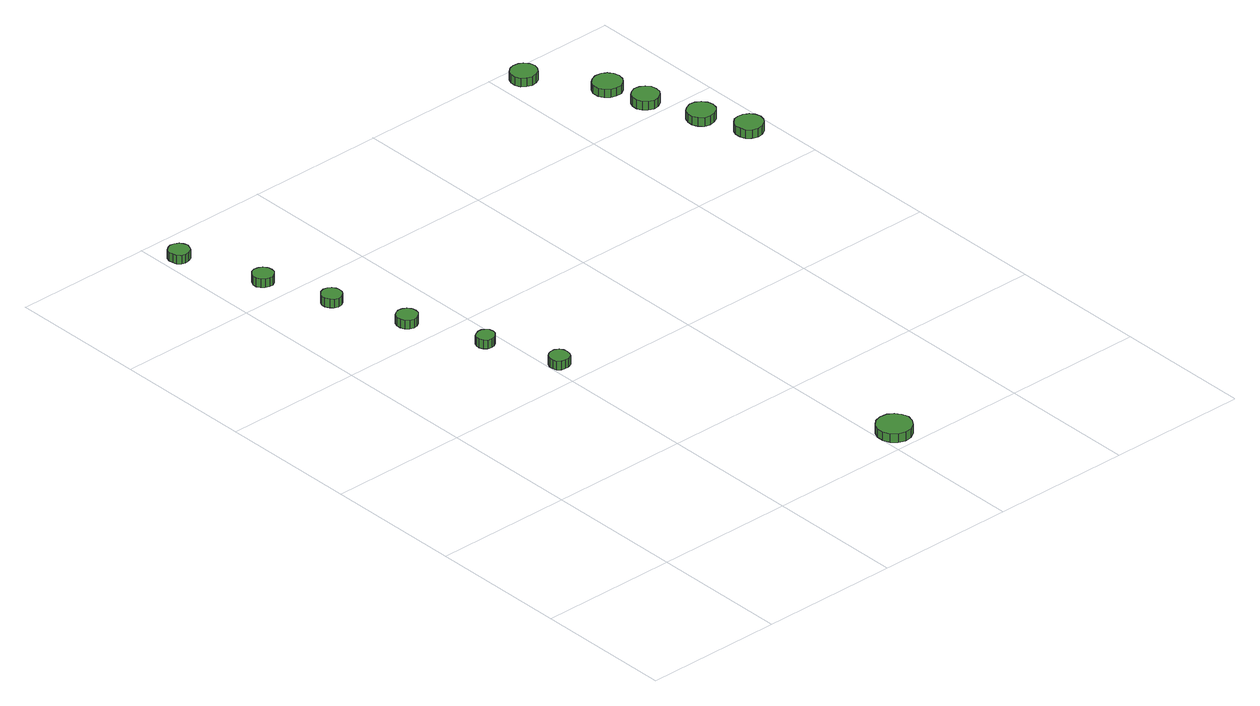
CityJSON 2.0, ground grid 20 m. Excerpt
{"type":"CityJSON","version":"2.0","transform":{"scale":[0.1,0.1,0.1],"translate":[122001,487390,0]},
"CityObjects":{
"tree1":{"type":"SolitaryVegetationObject","attributes":{"function":"something"},"geometry":[{"type":"MultiSurface","lod":"1","boundaries":[[[0,1,2,3,4,5,6,7,8,9,10,11,12,13,14]],[[15,16,17,18,19,20,21,22,23,24,25,26,27,28,29]],[[0,29,28,1]],[[1,28,27,2]],[[2,27,26,3]],[[3,26,25,4]],[[4,25,24,5]],[[5,24,23,6]],[[6,23,22,7]],[[7,22,21,8]],[[8,21,20,9]],[[9,20,19,10]],[[10,19,18,11]],[[11,18,17,12]],[[12,17,16,13]],[[13,16,15,14]],[[14,15,29,0]]]}]},
"tree2":{"type":"SolitaryVegetationObject","attributes":{"function":"something"},"geometry":[{"type":"MultiSurface","lod":"1","boundaries":[[[30,31,32,33,34,35,36,37,38,39,40,41,42,43,44]],[[45,46,47,48,49,50,51,52,53,54,55,56,57,58,59]],[[30,59,58,31]],[[31,58,57,32]],[[32,57,56,33]],[[33,56,55,34]],[[34,55,54,35]],[[35,54,53,36]],[[36,53,52,37]],[[37,52,51,38]],[[38,51,50,39]],[[39,50,49,40]],[[40,49,48,41]],[[41,48,47,42]],[[42,47,46,43]],[[43,46,45,44]],[[44,45,59,30]]]}]},
"tree3":{"type":"SolitaryVegetationObject","attributes":{"function":"something"},"geometry":[{"type":"MultiSurface","lod":"1","boundaries":[[[60,61,62,63,64,65,66,67,68,69,70,71,72,73,74]],[[75,76,77,78,79,80,81,82,83,84,85,86,87,88,89]],[[60,89,88,61]],[[61,88,87,62]],[[62,87,86,63]],[[63,86,85,64]],[[64,85,84,65]],[[65,84,83,66]],[[66,83,82,67]],[[67,82,81,68]],[[68,81,80,69]],[[69,80,79,70]],[[70,79,78,71]],[[71,78,77,72]],[[72,77,76,73]],[[73,76,75,74]],[[74,75,89,60]]]}]},
"tree4":{"type":"SolitaryVegetationObject","attributes":{"function":"something"},"geometry":[{"type":"MultiSurface","lod":"1","boundaries":[[[90,91,92,93,94,95,96,97,98,99,100,101,102,103,104]],[[105,106,107,108,109,110,111,112,113,114,115,116,117,118,119]],[[90,119,118,91]],[[91,118,117,92]],[[92,117,116,93]],[[93,116,115,94]],[[94,115,114,95]],[[95,114,113,96]],[[96,113,112,97]],[[97,112,111,98]],[[98,111,110,99]],[[99,110,109,100]],[[100,109,108,101]],[[101,108,107,102]],[[102,107,106,103]],[[103,106,105,104]],[[104,105,119,90]]]}]},
"tree5":{"type":"SolitaryVegetationObject","attributes":{"function":"something"},"geometry":[{"type":"MultiSurface","lod":"1","boundaries":[[[120,121,122,123,124,125,126,127,128,129,130,131,132,133,134]],[[135,136,137,138,139,140,141,142,143,144,145,146,147,148,149]],[[120,149,148,121]],[[121,148,147,122]],[[122,147,146,123]],[[123,146,145,124]],[[124,145,144,125]],[[125,144,143,126]],[[126,143,142,127]],[[127,142,141,128]],[[128,141,140,129]],[[129,140,139,130]],[[130,139,138,131]],[[131,138,137,132]],[[132,137,136,133]],[[133,136,135,134]],[[134,135,149,120]]]}]},
"tree6":{"type":"SolitaryVegetationObject","attributes":{"function":"something"},"geometry":[{"type":"MultiSurface","lod":"1","boundaries":[[[150,151,152,153,154,155,156,157,158,159,160,161,162,163,164]],[[165,166,167,168,169,170,171,172,173,174,175,176,177,178,179]],[[150,179,178,151]],[[151,178,177,152]],[[152,177,176,153]],[[153,176,175,154]],[[154,175,174,155]],[[155,174,173,156]],[[156,173,172,157]],[[157,172,171,158]],[[158,171,170,159]],[[159,170,169,160]],[[160,169,168,161]],[[161,168,167,162]],[[162,167,166,163]],[[163,166,165,164]],[[164,165,179,150]]]}]},
"tree7":{"type":"SolitaryVegetationObject","attributes":{"function":"something"},"geometry":[{"type":"MultiSurface","lod":"1","boundaries":[[[180,181,182,183,184,185,186,187,188,189,190,191,192,193,194]],[[195,196,197,198,199,200,201,202,203,204,205,206,207,208,209]],[[180,209,208,181]],[[181,208,207,182]],[[182,207,206,183]],[[183,206,205,184]],[[184,205,204,185]],[[185,204,203,186]],[[186,203,202,187]],[[187,202,201,188]],[[188,201,200,189]],[[189,200,199,190]],[[190,199,198,191]],[[191,198,197,192]],[[192,197,196,193]],[[193,196,195,194]],[[194,195,209,180]]]}]},
"tree8":{"type":"SolitaryVegetationObject","attributes":{"function":"something"},"geometry":[{"type":"MultiSurface","lod":"1","boundaries":[[[210,211,212,213,214,215,216,217,218,219,220,221,222,223,224]],[[225,226,227,228,229,230,231,232,233,234,235,236,237,238,239]],[[210,239,238,211]],[[211,238,237,212]],[[212,237,236,213]],[[213,236,235,214]],[[214,235,234,215]],[[215,234,233,216]],[[216,233,232,217]],[[217,232,231,218]],[[218,231,230,219]],[[219,230,229,220]],[[220,229,228,221]],[[221,228,227,222]],[[222,227,226,223]],[[223,226,225,224]],[[224,225,239,210]]]}]},
"tree9":{"type":"SolitaryVegetationObject","attributes":{"function":"something"},"geometry":[{"type":"MultiSurface","lod":"1","boundaries":[[[240,241,242,243,244,245,246,247,248,249,250,251,252,253,254]],[[255,256,257,258,259,260,261,262,263,264,265,266,267,268,269]],[[240,269,268,241]],[[241,268,267,242]],[[242,267,266,243]],[[243,266,265,244]],[[244,265,264,245]],[[245,264,263,246]],[[246,263,262,247]],[[247,262,261,248]],[[248,261,260,249]],[[249,260,259,250]],[[250,259,258,251]],[[251,258,257,252]],[[252,257,256,253]],[[253,256,255,254]],[[254,255,269,240]]]}]},
"tree10":{"type":"SolitaryVegetationObject","attributes":{"function":"something"},"geometry":[{"type":"MultiSurface","lod":"1","boundaries":[[[270,271,272,273,274,275,276,277,278,279,280,281,282,283,284]],[[285,286,287,288,289,290,291,292,293,294,295,296,297,298,299]],[[270,299,298,271]],[[271,298,297,272]],[[272,297,296,273]],[[273,296,295,274]],[[274,295,294,275]],[[275,294,293,276]],[[276,293,292,277]],[[277,292,291,278]],[[278,291,290,279]],[[279,290,289,280]],[[280,289,288,281]],[[281,288,287,282]],[[282,287,286,283]],[[283,286,285,284]],[[284,285,299,270]]]}]},
"tree11":{"type":"SolitaryVegetationObject","attributes":{"function":"something"},"geometry":[{"type":"MultiSurface","lod":"1","boundaries":[[[300,301,302,303,304,305,306,307,308,309,310,311,312,313,314]],[[315,316,317,318,319,320,321,322,323,324,325,326,327,328,329]],[[300,329,328,301]],[[301,328,327,302]],[[302,327,326,303]],[[303,326,325,304]],[[304,325,324,305]],[[305,324,323,306]],[[306,323,322,307]],[[307,322,321,308]],[[308,321,320,309]],[[309,320,319,310]],[[310,319,318,311]],[[311,318,317,312]],[[312,317,316,313]],[[313,316,315,314]],[[314,315,329,300]]]}]},
"tree12":{"type":"SolitaryVegetationObject","attributes":{"function":"something"},"geometry":[{"type":"MultiSurface","lod":"1","boundaries":[[[330,331,332,333,334,335,336,337,338,339,340,341,342,343,344]],[[345,346,347,348,349,350,351,352,353,354,355,356,357,358,359]],[[330,359,358,331]],[[331,358,357,332]],[[332,357,356,333]],[[333,356,355,334]],[[334,355,354,335]],[[335,354,353,336]],[[336,353,352,337]],[[337,352,351,338]],[[338,351,350,339]],[[339,350,349,340]],[[340,349,348,341]],[[341,348,347,342]],[[342,347,346,343]],[[343,346,345,344]],[[344,345,359,330]]]}]}
},
"vertices":[
[38,953,15],[36,959,15],[33,964,15],[27,967,15],[21,968,15],[16,966,15],[11,962,15],[9,956,15],[9,950,15],[11,944,15],[16,940,15],[21,938,15],[27,939,15],[33,942,15],[36,947,15],[36,947,2],[33,942,2],[27,939,2],[21,938,2],[16,940,2],[11,944,2],[9,950,2],[9,956,2],[11,962,2],[16,966,2],[21,968,2],[27,967,2],[33,964,2],[36,959,2],[38,953,2],
[81,841,13],[80,847,13],[76,852,13],[71,855,13],[65,856,13],[59,854,13],[55,850,13],[52,844,13],[52,838,13],[55,833,13],[59,829,13],[65,827,13],[71,827,13],[76,830,13],[80,835,13],[80,835,0],[76,830,0],[71,827,0],[65,827,0],[59,829,0],[55,833,0],[52,838,0],[52,844,0],[55,850,0],[59,854,0],[65,856,0],[71,855,0],[76,852,0],[80,847,0],[81,841,0],
[113,747,13],[112,752,13],[109,757,13],[104,760,13],[98,761,13],[92,759,13],[88,755,13],[85,750,13],[85,744,13],[88,738,13],[92,734,13],[98,732,13],[104,733,13],[109,736,13],[112,741,13],[112,741,0],[109,736,0],[104,733,0],[98,732,0],[92,734,0],[88,738,0],[85,744,0],[85,750,0],[88,755,0],[92,759,0],[98,761,0],[104,760,0],[109,757,0],[112,752,0],[113,747,0],
[152,645,13],[151,651,13],[147,656,13],[142,659,13],[136,660,13],[130,658,13],[125,654,13],[123,648,13],[123,642,13],[125,636,13],[130,632,13],[136,630,13],[142,631,13],[147,634,13],[151,639,13],[151,639,0],[147,634,0],[142,631,0],[136,630,0],[130,632,0],[125,636,0],[123,642,0],[123,648,0],[125,654,0],[130,658,0],[136,660,0],[142,659,0],[147,656,0],[151,651,0],[152,645,0],
[192,541,13],[191,547,13],[187,551,13],[183,554,13],[178,554,13],[172,552,13],[168,549,13],[166,544,13],[166,539,13],[168,534,13],[172,530,13],[178,529,13],[183,529,13],[187,532,13],[191,536,13],[191,536,0],[187,532,0],[183,529,0],[178,529,0],[172,530,0],[168,534,0],[166,539,0],[166,544,0],[168,549,0],[172,552,0],[178,554,0],[183,554,0],[187,551,0],[191,547,0],[192,541,0],
[229,441,14],[228,447,14],[225,452,14],[219,455,14],[213,455,14],[208,453,14],[203,449,14],[201,444,14],[201,438,14],[203,432,14],[208,428,14],[213,427,14],[219,427,14],[225,430,14],[228,435,14],[228,435,1],[225,430,1],[219,427,1],[213,427,1],[208,428,1],[203,432,1],[201,438,1],[201,444,1],[203,449,1],[208,453,1],[213,455,1],[219,455,1],[225,452,1],[228,447,1],[229,441,1],
[443,27,19],[440,37,19],[434,45,19],[426,50,19],[415,51,19],[405,48,19],[398,41,19],[394,32,19],[394,22,19],[398,12,19],[405,5,19],[415,2,19],[426,3,19],[434,8,19],[440,17,19],[440,17,6],[434,8,6],[426,3,6],[415,2,6],[405,5,6],[398,12,6],[394,22,6],[394,32,6],[398,41,6],[405,48,6],[415,51,6],[426,50,6],[434,45,6],[440,37,6],[443,27,6],
[652,970,17],[650,977,17],[645,984,17],[639,987,17],[631,988,17],[624,986,17],[618,981,17],[615,974,17],[615,966,17],[618,959,17],[624,954,17],[631,952,17],[639,953,17],[645,956,17],[650,963,17],[650,963,4],[645,956,4],[639,953,4],[631,952,4],[624,954,4],[618,959,4],[615,966,4],[615,974,4],[618,981,4],[624,986,4],[631,988,4],[639,987,4],[645,984,4],[650,977,4],[652,970,4],
[732,827,15],[731,835,15],[726,841,15],[719,845,15],[711,846,15],[704,843,15],[698,838,15],[695,831,15],[695,823,15],[698,816,15],[704,811,15],[711,808,15],[719,809,15],[726,813,15],[731,819,15],[731,819,2],[726,813,2],[719,809,2],[711,808,2],[704,811,2],[698,816,2],[695,823,2],[695,831,2],[698,838,2],[704,843,2],[711,846,2],[719,845,2],[726,841,2],[731,835,2],[732,827,2],
[718,882,15],[716,890,15],[711,897,15],[704,901,15],[695,902,15],[687,899,15],[681,894,15],[677,886,15],[677,877,15],[681,870,15],[687,864,15],[695,862,15],[704,862,15],[711,867,15],[716,873,15],[716,873,3],[711,867,3],[704,862,3],[695,862,3],[687,864,3],[681,870,3],[677,877,3],[677,886,3],[681,894,3],[687,899,3],[695,902,3],[704,901,3],[711,897,3],[716,890,3],[718,882,3],
[762,752,14],[760,760,14],[755,767,14],[748,771,14],[740,772,14],[732,769,14],[726,764,14],[723,756,14],[723,748,14],[726,741,14],[732,735,14],[740,733,14],[748,734,14],[755,738,14],[760,744,14],[760,744,1],[755,738,1],[748,734,1],[740,733,1],[732,735,1],[726,741,1],[723,748,1],[723,756,1],[726,764,1],[732,769,1],[740,772,1],[748,771,1],[755,767,1],[760,760,1],[762,752,1],
[787,689,15],[785,697,15],[780,703,15],[773,707,15],[765,708,15],[757,706,15],[751,700,15],[748,693,15],[748,685,15],[751,677,15],[757,672,15],[765,669,15],[773,670,15],[780,674,15],[785,681,15],[785,681,2],[780,674,2],[773,670,2],[765,669,2],[757,672,2],[751,677,2],[748,685,2],[748,693,2],[751,700,2],[757,706,2],[765,708,2],[773,707,2],[780,703,2],[785,697,2],[787,689,2]
]}
